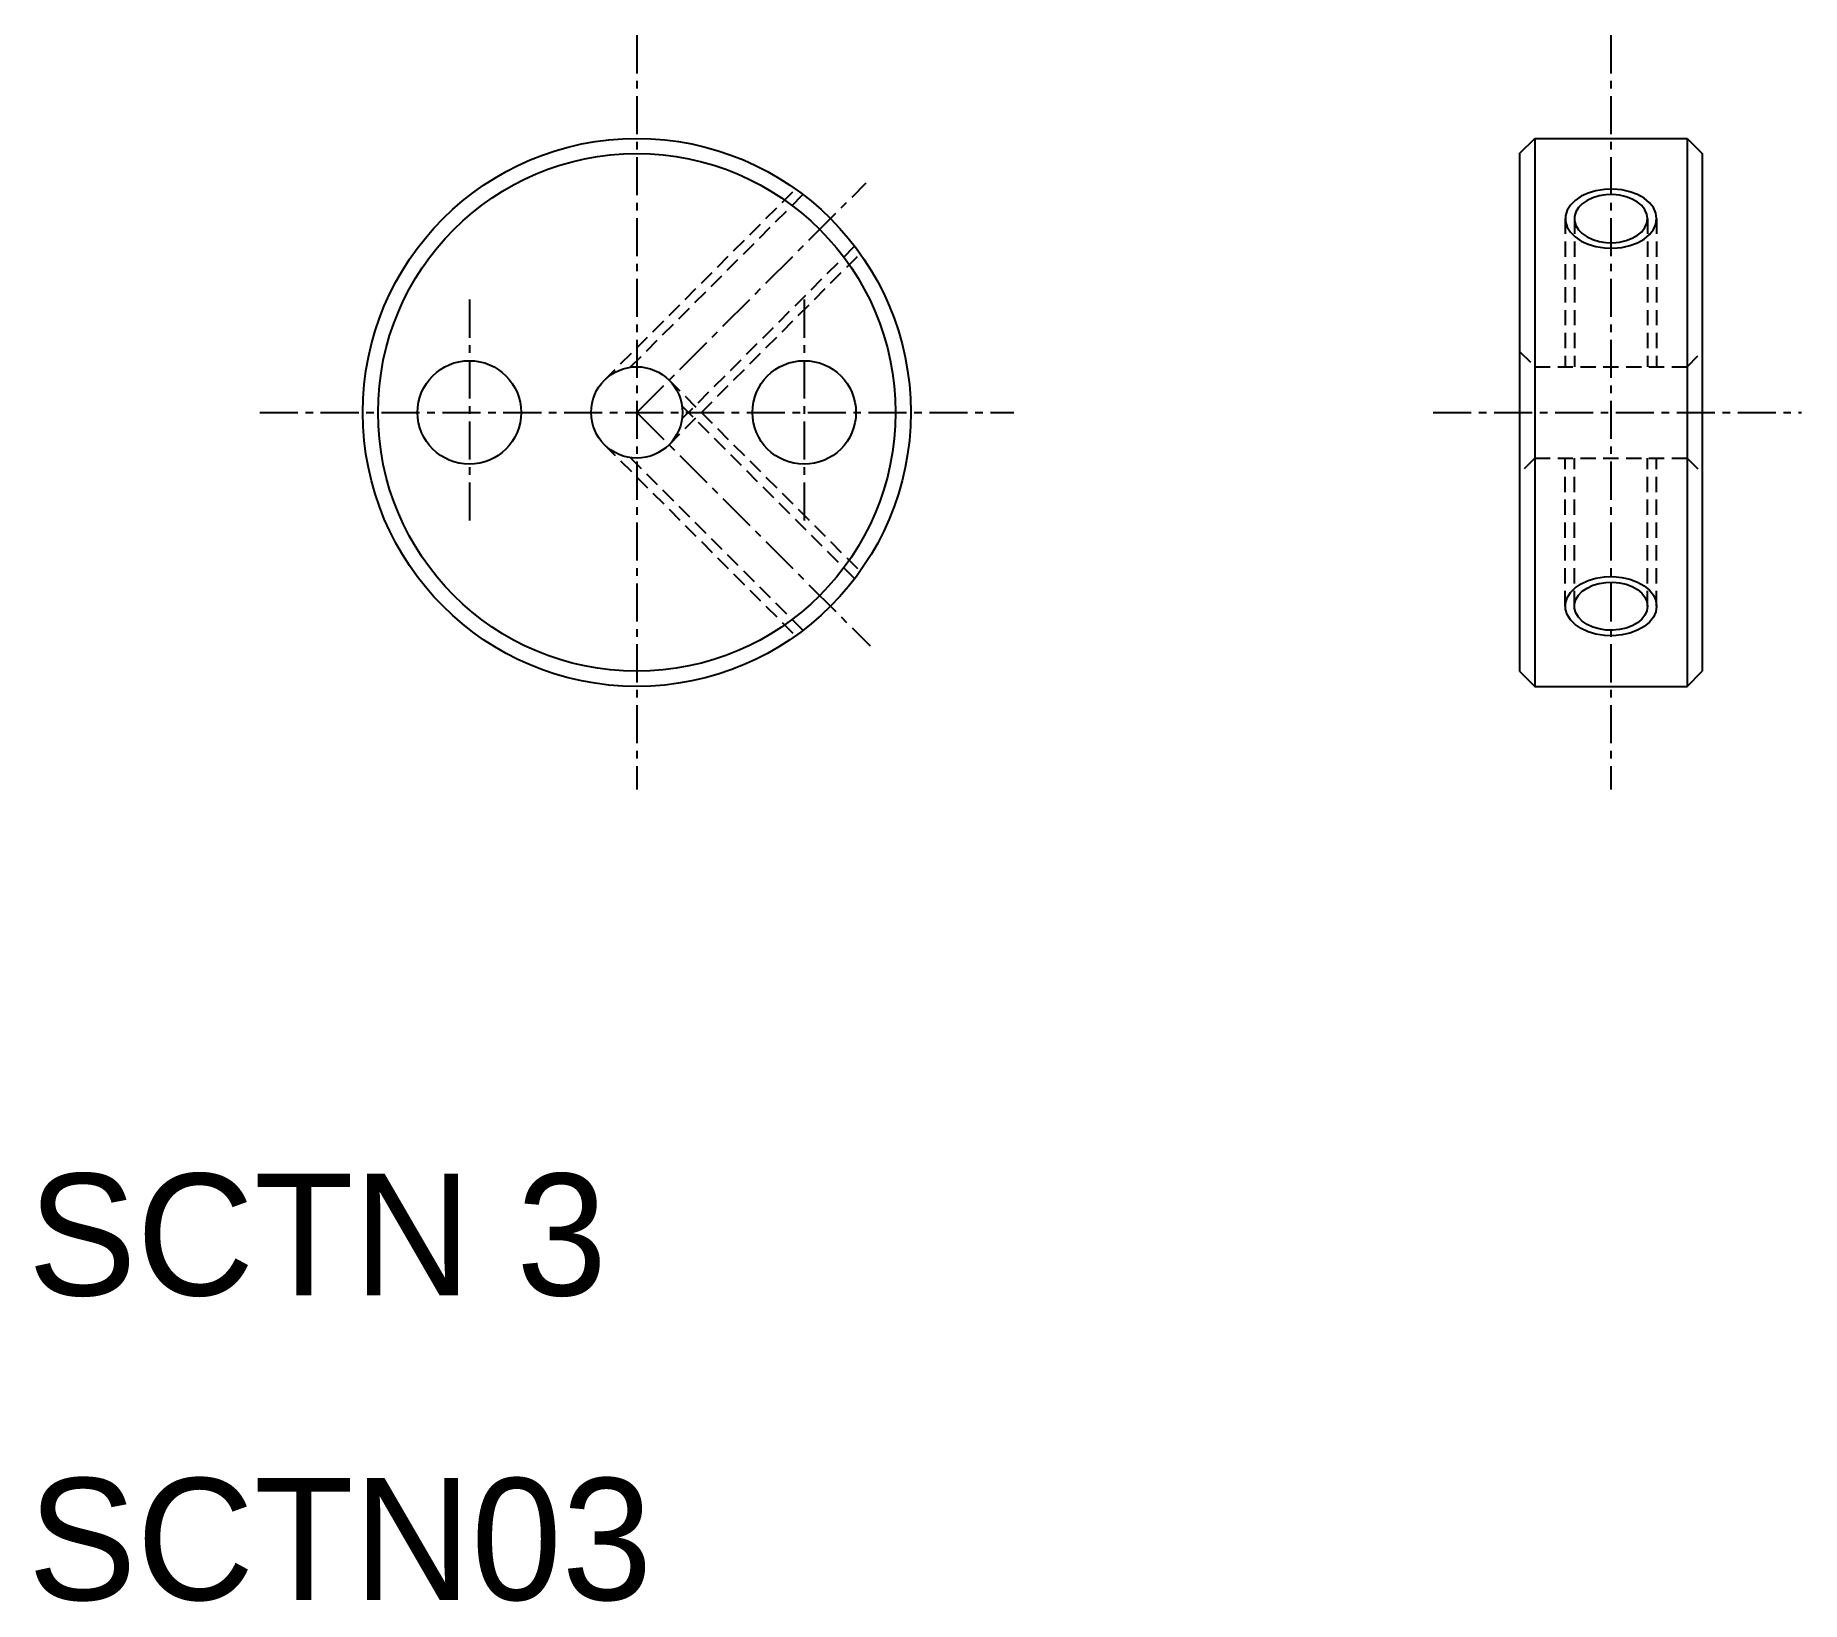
# Model space of a CAD drawing. Extents: x 10.2 to 68.3, y 9.9 to 61.4.
import ezdxf

# ---------------------------------------------------------------- set-up
doc = ezdxf.new("R2010")
doc.units = 0
doc.linetypes.add('CENTER', pattern=[2, 1.25, -0.25, 0.25, -0.25])
doc.linetypes.add('DASHED', pattern=[0.75, 0.5, -0.25])
doc.layers.get('0').update_dxf_attribs({"linetype": 'CONTINUOUS'})
doc.layers.add('CENTER', color=1, linetype='CENTER')

msp = doc.modelspace()

# ---------------------------------------------------------------- linework, layer by layer
at = {"color": 7, "linetype": 'CONTINUOUS'}
for p, q in [((59, 57.5), (59.5, 58)), ((59, 57.5), (59, 40.5)), ((59.5, 58), (59.5, 40)), ((59.5, 58), (64.5, 58)), ((64.5, 58), (64.5, 40)), ((64.5, 58), (65, 57.5)), ((65, 57.5), (65, 40.5)), ((32.077, 53.198), (32.077, 53.198)), ((30.508, 51.629), (30.508, 51.629)), ((59, 40.5), (59.5, 40)), ((64.5, 40), (65, 40.5)), ((59.5, 40), (64.5, 40))]:
    msp.add_line(p, q, dxfattribs=at)
at = {"color": 3, "linetype": 'DASHED'}
for p, q in [((28.939, 50.061), (35.214, 56.336)), ((29.788, 50.485), (35.459, 56.156)), ((60.5, 55.364), (60.5, 50.5)), ((60.8, 55.364), (60.8, 50.5)), ((63.2, 55.364), (63.2, 50.5)), ((63.5, 55.364), (63.5, 50.5)), ((31.061, 47.939), (37.336, 54.214)), ((31.485, 48.788), (37.156, 54.459)), ((59, 51), (59.5, 50.5)), ((59.5, 50.5), (64.5, 50.5)), ((64.5, 50.5), (65, 51)), ((31.061, 50.061), (37.336, 43.786)), ((31.485, 49.212), (37.156, 43.541)), ((28.939, 47.939), (35.214, 41.664)), ((29.788, 47.515), (35.459, 41.844)), ((59.5, 47.5), (59, 47)), ((59.5, 47.5), (64.5, 47.5)), ((60.5, 42.636), (60.5, 47.5)), ((60.8, 42.636), (60.8, 47.5)), ((63.2, 42.636), (63.2, 47.5)), ((63.5, 42.636), (63.5, 47.5)), ((64.5, 47.5), (65, 47))]:
    msp.add_line(p, q, dxfattribs=at)
at = {"color": 3, "flags": 128}
msp.add_lwpolyline([(63.5, 55.364), (63.473, 55.548), (63.393, 55.725), (63.262, 55.889), (63.086, 56.034), (62.87, 56.155), (62.623, 56.248), (62.354, 56.308), (62.071, 56.335), (61.787, 56.326), (61.509, 56.282), (61.25, 56.205), (61.018, 56.098), (60.821, 55.965), (60.667, 55.809), (60.561, 55.638), (60.507, 55.456), (60.507, 55.272), (60.561, 55.09), (60.667, 54.919), (60.821, 54.763), (61.018, 54.63), (61.25, 54.522), (61.509, 54.446), (61.787, 54.402), (62.071, 54.393), (62.354, 54.42), (62.623, 54.48), (62.87, 54.572), (63.086, 54.693), (63.262, 54.839), (63.393, 55.003), (63.473, 55.18)], close=True, dxfattribs=at)
at = {"color": 7, "linetype": 'CONTINUOUS', "flags": 128}
msp.add_lwpolyline([(63.2, 55.364), (63.178, 55.514), (63.114, 55.658), (63.01, 55.792), (62.868, 55.91), (62.696, 56.009), (62.498, 56.084), (62.283, 56.133), (62.057, 56.155), (61.829, 56.148), (61.608, 56.112), (61.4, 56.05), (61.214, 55.962), (61.057, 55.853), (60.933, 55.727), (60.849, 55.587), (60.805, 55.439), (60.805, 55.289), (60.849, 55.141), (60.933, 55.001), (61.057, 54.875), (61.214, 54.766), (61.4, 54.678), (61.608, 54.616), (61.829, 54.58), (62.057, 54.573), (62.283, 54.595), (62.498, 54.644), (62.696, 54.719), (62.868, 54.818), (63.01, 54.936), (63.114, 55.07), (63.178, 55.214)], close=True, dxfattribs=at)
at = {"color": 3, "extrusion": (0, 0, -1), "flags": 128}
msp.add_lwpolyline([(-63.5, 42.636), (-63.473, 42.452), (-63.393, 42.275), (-63.262, 42.111), (-63.086, 41.966), (-62.87, 41.845), (-62.623, 41.752), (-62.354, 41.692), (-62.071, 41.665), (-61.787, 41.674), (-61.509, 41.718), (-61.25, 41.795), (-61.018, 41.902), (-60.821, 42.035), (-60.667, 42.191), (-60.561, 42.362), (-60.507, 42.544), (-60.507, 42.728), (-60.561, 42.91), (-60.667, 43.081), (-60.821, 43.237), (-61.018, 43.37), (-61.25, 43.478), (-61.509, 43.554), (-61.787, 43.598), (-62.071, 43.607), (-62.354, 43.58), (-62.623, 43.52), (-62.87, 43.428), (-63.086, 43.307), (-63.262, 43.161), (-63.393, 42.997), (-63.473, 42.82)], close=True, dxfattribs=at)
at = {"color": 7, "linetype": 'CONTINUOUS', "extrusion": (0, 0, -1), "flags": 128}
msp.add_lwpolyline([(-63.2, 42.636), (-63.178, 42.486), (-63.114, 42.342), (-63.01, 42.208), (-62.868, 42.09), (-62.696, 41.991), (-62.498, 41.916), (-62.283, 41.867), (-62.057, 41.845), (-61.829, 41.852), (-61.608, 41.888), (-61.4, 41.95), (-61.214, 42.038), (-61.057, 42.147), (-60.933, 42.273), (-60.849, 42.413), (-60.805, 42.561), (-60.805, 42.711), (-60.849, 42.859), (-60.933, 42.999), (-61.057, 43.125), (-61.214, 43.234), (-61.4, 43.322), (-61.608, 43.384), (-61.829, 43.42), (-62.057, 43.427), (-62.283, 43.405), (-62.498, 43.356), (-62.696, 43.281), (-62.868, 43.182), (-63.01, 43.064), (-63.114, 42.93), (-63.178, 42.786)], close=True, dxfattribs=at)
at = {"color": 7, "linetype": 'CONTINUOUS'}
for centre, radius in [((30, 49), 9), ((30, 49), 8.5), ((24.5, 49), 1.7), ((30, 49), 1.5), ((35.5, 49), 1.7)]:
    msp.add_circle(centre, radius, dxfattribs=at)
at = {"layer": 'CENTER', "color": 1, "linetype": 'CENTER'}
for p, q in [((30, 61.385), (30, 36.615)), ((62, 61.385), (62, 36.615)), ((30, 49), (37.54, 56.54)), ((24.5, 52.704), (24.5, 45.296)), ((35.5, 52.704), (35.5, 45.296)), ((17.615, 49), (42.385, 49)), ((30, 49), (37.668, 41.332)), ((56.163, 49), (68.265, 49))]:
    msp.add_line(p, q, dxfattribs=at)

# ---------------------------------------------------------------- texts
at = {"color": 7, "linetype": 'CONTINUOUS'}
for s, p in [('SCTN 3', (10, 20)), ('SCTN03', (10, 10))]:
    msp.add_text(s, height=4, dxfattribs=at).set_placement(p)

doc.saveas('drawing.dxf')
